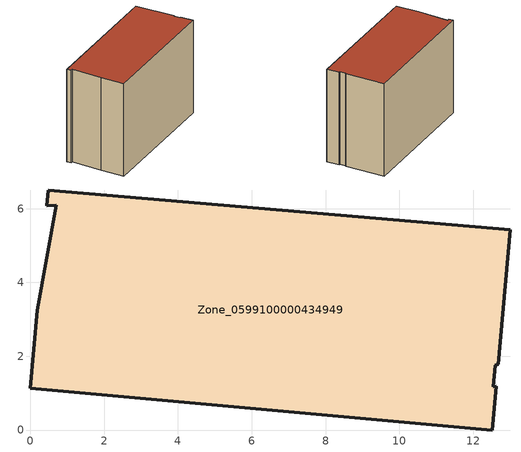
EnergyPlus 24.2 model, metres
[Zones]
Zone_0599100000434949
 floor ground (C_G): 0.45,6.08 0.49,6.5 13,5.42 12.68,1.79 12.59,1.76 12.54,1.18 12.62,1.19 12.52,0 0,1.13 0.19,3.25 0.7,6.09 z0
 wall outside (C_F): 0.7,6.09 0.19,3.25 0,1.13 12.52,0 12.62,1.19 12.54,1.18 12.59,1.76 12.68,1.79 13,5.42 0.49,6.5 0.45,6.08 0.7,6.09 z0:8.81
 roof outside (C_R): 0.49,6.5 0.45,6.08 0.7,6.09 0.19,3.25 0,1.13 12.52,0 12.62,1.19 12.54,1.18 12.59,1.76 12.68,1.79 13,5.42 z8.81
[BUILDING]
Pand.0599100000434949: North Axis=0; Terrain=City; Loads Convergence Tolerance Value=0.04; Temperature Convergence Tolerance Value=0.4; Solar Distribution=FullExterior; Maximum Number of Warmup Days=25; Minimum Number of Warmup Days=1
[Site:Location]
Rotterdam.The.Hague.AP_ZH_NLD Design_Conditions: Latitude=51.96; Longitude=4.45; Time Zone=1; Elevation=-4.5
[SITE:GROUNDTEMPERATURE:BUILDINGSURFACE]
18, 18, 18, 18, 18, 18, 18, 18, 18, 18, 18, 18
[MATERIAL] Thermal Absorptance=0.9; Solar Absorptance=0.7; Visible Absorptance=0.7
Name | Roughness | Thickness | Conductivity | Density | Specific Heat
G.TI.2006-2014 | MediumSmooth | 0.15 | 0.06 | 540 | 1210
F.TI.2006-2014 | Rough | 0.3 | 0.12 | 1920 | 840
R.TI.2006-2014 | MediumRough | 0.2 | 0.08 | 1500 | 1000
[CONSTRUCTION]
C_G: G.TI.2006-2014
C_F: F.TI.2006-2014
C_R: R.TI.2006-2014
[ZONE]
Zone_0599100000434949: Type=1; Multiplier=1; Ceiling Height=Autocalculate; Volume=Autocalculate; Floor Area=autocalculate; Part of Total Floor Area=Yes
[ZONEINFILTRATION:DESIGNFLOWRATE]
Infil_Zone_0599100000434949: Zone or ZoneList or Space or SpaceList=Zone_0599100000434949; Schedule=AlwaysOn; Design Flow Rate Calculation Method=Flow/Area; Flow Rate per Floor Area=0.0015; Constant Term Coefficient=1; Temperature Term Coefficient=0; Velocity Term Coefficient=0; Velocity Squared Term Coefficient=0
[HVACTEMPLATE:ZONE:IDEALLOADSAIRSYSTEM]
Zone_0599100000434949: Maximum Heating Supply Air Temperature=50; Minimum Cooling Supply Air Temperature=13; Maximum Heating Supply Air Humidity Ratio=0.0156; Minimum Cooling Supply Air Humidity Ratio=0.0077; Heating Limit=NoLimit; Cooling Limit=NoLimit; Dehumidification Control Type=ConstantSensibleHeatRatio; Cooling Sensible Heat Ratio=0.7; Dehumidification Setpoint=60; Humidification Control Type=None; Humidification Setpoint=30; Outdoor Air Method=None; Outdoor Air Flow Rate per Person=0.00944; Outdoor Air Flow Rate per Zone Floor Area=0; Outdoor Air Flow Rate per Zone=0; Demand Controlled Ventilation Type=None; Outdoor Air Economizer Type=NoEconomizer; Heat Recovery Type=None; Sensible Heat Recovery Effectiveness=0.7; Latent Heat Recovery Effectiveness=0.65
[ZONECONTROL:THERMOSTAT]
ThermostatControl_Zone_0599100000434949: Zone or ZoneList=Zone_0599100000434949; Control Type Schedule=DualSetpointControlType; Control 1=Thermostat_Zone_0599100000434949; Temperature Difference Between Cutout And Setpoint=0
[THERMOSTATSETPOINT:DUALSETPOINT]
Thermostat_Zone_0599100000434949: Heating Setpoint Temperature Schedule=HeatingSetpoint_Zone_0599100000434949; Cooling Setpoint Temperature Schedule=CoolingSetpoint_Zone_0599100000434949
[SCHEDULE:COMPACT]
HeatingSetpoint_Zone_0599100000434949: Through: 12/31, For: AllDays, Until: 24:00, 21
CoolingSetpoint_Zone_0599100000434949: Through: 12/31, For: AllDays, Until: 24:00, 24
DualSetpointControlType: Through: 12/31, For: AllDays, Until: 24:00, 4
AlwaysOn: Through: 12/31, For: AllDays, Until: 24:00, 1
